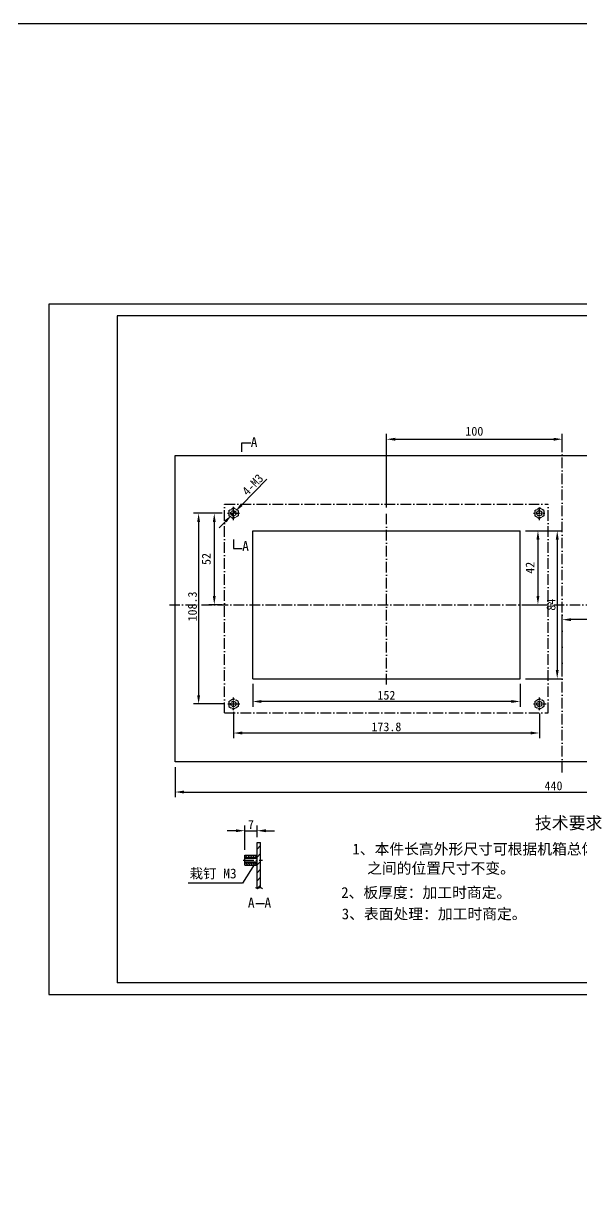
# Model space of a CAD drawing. Header units: millimetres. Extents: x 4100 to 7818, y 1137 to 2652.
# Drawn here: x 7076 to 7393, y 1895 to 2565 of the extents above; entities that cross this region are included whole.
import ezdxf

# ---------------------------------------------------------------- set-up
doc = ezdxf.new("R2010")
doc.units = ezdxf.units.MM
for name, pattern in [('ACAD_ISO10W100', [18, 12, -3, 0, -3]), ('CENTER', [2, 1.25, -0.25, 0.25, -0.25]), ('DASHDOTX2', [50.8, 25.4, -12.7, 0, -12.7])]:
    doc.linetypes.add(name, pattern=pattern)
doc.layers.get('0').update_dxf_attribs({"lineweight": 50})
doc.layers.get('Defpoints').update_dxf_attribs({"lineweight": 25})
doc.layers.add('1轮廓实线层', color=7, linetype='Continuous')
doc.layers.add('3中心线层', color=1, linetype='CENTER')
for name, color, linetype, lineweight in [('7标注层', 4, 'Continuous', 15), ('点划线', 1, 'DASHDOTX2', 30), ('细实线', 1, 'Continuous', 30)]:
    doc.layers.add(name, color=color, linetype=linetype, lineweight=lineweight)
doc.styles.get("Standard").update_dxf_attribs({"font": 'SimSun.ttf', "height": 5})
doc.dimstyles.new('ISO-25', dxfattribs={"dimtxt": 8, "dimasz": 20, "dimexe": 5, "dimexo": 0.625, "dimgap": 20, "dimtad": 1, "dimdsep": 46, "dimtxsty": 'Standard', "dimcen": 2.5, "dimclrd": 4, "dimclre": 4, "dimclrt": 4, "dimadec": 0, "dimazin": 0, "dimtfac": 1, "dimtmove": 0, "dimatfit": 3, "dimfxl": 0, "dimarcsym": 0})
pattern_1 = [(135, (2505.6789, 276.0511), (-0.67351921, -0.67351921), [])]

# ---------------------------------------------------------------- blocks, each defined once
blk = doc.blocks.new('*D91')
at = {"layer": 'Defpoints', "color": 0, "lineweight": -3}
for p in [(7162.56, 2145.45), (7602.56, 2145.45), (7602.56, 2128.32)]:
    blk.add_point(p, dxfattribs=at)
at = {"layer": '细实线', "color": 1, "lineweight": -2}
for p, q in [((7162.56, 2142.45), (7162.56, 2125.32)), ((7602.56, 2142.45), (7602.56, 2125.32)), ((7167.56, 2128.32), (7597.56, 2128.32))]:
    blk.add_line(p, q, dxfattribs=at)
at = {"layer": '细实线', "color": 1, "lineweight": -3}
for points in [[(7167.56, 2129.15), (7167.56, 2127.48), (7162.56, 2128.32)], [(7597.56, 2129.15), (7597.56, 2127.48), (7602.56, 2128.32)]]:
    blk.add_solid(points, dxfattribs=at)
at = {"layer": '细实线', "color": 1, "lineweight": -3, "insert": (7377.56, 2131.82), "char_height": 5, "attachment_point": 5}
blk.add_mtext('440', dxfattribs=at)
blk = doc.blocks.new('_None')
blk = doc.blocks.new('*D92')
at = {"layer": 'Defpoints', "color": 0, "lineweight": -3}
for p in [(7209.08, 2106.33), (7209.08, 2099.65), (7202.08, 2092.45)]:
    blk.add_point(p, dxfattribs=at)
at = {"layer": '细实线', "color": 1, "lineweight": -2}
for p, q in [((7202.08, 2095.45), (7202.08, 2109.33)), ((7209.08, 2102.65), (7209.08, 2109.33)), ((7197.08, 2106.33), (7192.08, 2106.33)), ((7202.08, 2106.33), (7209.08, 2106.33)), ((7214.08, 2106.33), (7219.08, 2106.33))]:
    blk.add_line(p, q, dxfattribs=at)
at = {"layer": '细实线', "color": 1, "lineweight": -3}
for points in [[(7197.08, 2107.16), (7197.08, 2105.5), (7202.08, 2106.33)], [(7214.08, 2107.16), (7214.08, 2105.5), (7209.08, 2106.33)]]:
    blk.add_solid(points, dxfattribs=at)
at = {"layer": '细实线', "color": 1, "lineweight": -3, "insert": (7205.58, 2109.83), "char_height": 5, "attachment_point": 5}
blk.add_mtext('7', dxfattribs=at)
blk = doc.blocks.new('*D94')
at = {"layer": 'Defpoints', "color": 0, "lineweight": -3}
for p in [(7358.58, 2276.7), (7358.58, 2192.7), (7379.67, 2192.7)]:
    blk.add_point(p, dxfattribs=at)
at = {"layer": '细实线', "color": 1, "lineweight": -2}
for p, q in [((7361.58, 2276.7), (7382.67, 2276.7)), ((7379.67, 2271.7), (7379.67, 2197.7)), ((7361.58, 2192.7), (7382.67, 2192.7))]:
    blk.add_line(p, q, dxfattribs=at)
at = {"layer": '细实线', "color": 1, "lineweight": -3}
for points in [[(7378.84, 2271.7), (7380.5, 2271.7), (7379.67, 2276.7)], [(7378.84, 2197.7), (7380.5, 2197.7), (7379.67, 2192.7)]]:
    blk.add_solid(points, dxfattribs=at)
at = {"layer": '细实线', "color": 1, "lineweight": -3, "insert": (7376.17, 2234.7), "char_height": 5, "attachment_point": 5, "rotation": 90}
blk.add_mtext('84', dxfattribs=at)
blk = doc.blocks.new('*D79')
at = {"layer": 'Defpoints', "color": 0, "lineweight": -3}
for p in [(7194.61, 2285.59), (7196.71, 2287.74)]:
    blk.add_point(p, dxfattribs=at)
at = {"layer": '细实线', "color": 1, "lineweight": -2}
for p, q in [((7214.54, 2306.01), (7200.2, 2291.32)), ((7194.61, 2285.59), (7196.71, 2287.74)), ((7191.12, 2282.02), (7187.63, 2278.44))]:
    blk.add_line(p, q, dxfattribs=at)
at = {"layer": '细实线', "color": 1, "lineweight": -3}
for points in [[(7199.61, 2291.9), (7200.8, 2290.74), (7196.71, 2287.74)], [(7190.53, 2282.6), (7191.72, 2281.43), (7194.61, 2285.59)]]:
    blk.add_solid(points, dxfattribs=at)
at = {"layer": '细实线', "color": 1, "lineweight": -3, "insert": (7206.61, 2302.9), "char_height": 5, "attachment_point": 5, "rotation": 45.68827}
blk.add_mtext('4-M3', dxfattribs=at)
blk = doc.blocks.new('*D80')
at = {"layer": '7标注层', "color": 1, "lineweight": -2}
for p, q in [((7188.66, 2286.67), (7172.86, 2286.67)), ((7175.86, 2281.67), (7175.86, 2183.33)), ((7190.16, 2178.33), (7172.86, 2178.33))]:
    blk.add_line(p, q, dxfattribs=at)
at = {"layer": '7标注层', "color": 1, "lineweight": -3}
for points in [[(7175.03, 2281.67), (7176.69, 2281.67), (7175.86, 2286.67)], [(7175.03, 2183.33), (7176.69, 2183.33), (7175.86, 2178.33)]]:
    blk.add_solid(points, dxfattribs=at)
at = {"layer": 'Defpoints', "color": 0, "lineweight": -3}
for p in [(7191.66, 2286.67), (7175.86, 2178.33), (7193.16, 2178.33)]:
    blk.add_point(p, dxfattribs=at)
at = {"layer": '7标注层', "color": 1, "lineweight": -3, "insert": (7172.36, 2233.7), "char_height": 5, "attachment_point": 5, "rotation": 90}
blk.add_mtext('108.3', dxfattribs=at)
blk = doc.blocks.new('*D81')
at = {"layer": '7标注层', "color": 1, "lineweight": -2}
for p, q in [((7195.66, 2173.83), (7195.66, 2158.83)), ((7369.5, 2172.83), (7369.5, 2158.83)), ((7364.5, 2161.83), (7200.66, 2161.83))]:
    blk.add_line(p, q, dxfattribs=at)
at = {"layer": '7标注层', "color": 1, "lineweight": -3}
for points in [[(7200.66, 2162.67), (7200.66, 2161), (7195.66, 2161.83)], [(7364.5, 2162.67), (7364.5, 2161), (7369.5, 2161.83)]]:
    blk.add_solid(points, dxfattribs=at)
at = {"layer": 'Defpoints', "color": 0, "lineweight": -3}
for p in [(7195.66, 2176.83), (7369.5, 2175.83), (7195.66, 2161.83)]:
    blk.add_point(p, dxfattribs=at)
at = {"layer": '7标注层', "color": 1, "lineweight": -3, "insert": (7282.58, 2165.33), "char_height": 5, "attachment_point": 5}
blk.add_mtext('173.8', dxfattribs=at)
blk = doc.blocks.new('*D82')
at = {"layer": '7标注层', "color": 1, "lineweight": -2}
for p, q in [((7206.58, 2189.7), (7206.58, 2176.74)), ((7358.58, 2189.7), (7358.58, 2176.74)), ((7353.58, 2179.74), (7211.58, 2179.74))]:
    blk.add_line(p, q, dxfattribs=at)
at = {"layer": '7标注层', "color": 1, "lineweight": -3}
for points in [[(7211.58, 2180.57), (7211.58, 2178.9), (7206.58, 2179.74)], [(7353.58, 2180.57), (7353.58, 2178.9), (7358.58, 2179.74)]]:
    blk.add_solid(points, dxfattribs=at)
at = {"layer": 'Defpoints', "color": 0, "lineweight": -3}
for p in [(7206.58, 2192.7), (7358.58, 2192.7), (7206.58, 2179.74)]:
    blk.add_point(p, dxfattribs=at)
at = {"layer": '7标注层', "color": 1, "lineweight": -3, "insert": (7282.58, 2183.24), "char_height": 5, "attachment_point": 5}
blk.add_mtext('152', dxfattribs=at)
blk = doc.blocks.new('*D97')
at = {"layer": '1轮廓实线层', "color": 1, "lineweight": 25}
for p, q in [((7282.58, 2290.01), (7282.58, 2331.7)), ((7382.56, 2322.45), (7382.56, 2331.7)), ((7287.58, 2328.7), (7377.56, 2328.7))]:
    blk.add_line(p, q, dxfattribs=at)
at = {"layer": '1轮廓实线层', "color": 1, "lineweight": -3}
for points in [[(7287.58, 2329.53), (7287.58, 2327.86), (7282.58, 2328.7)], [(7377.56, 2329.53), (7377.56, 2327.86), (7382.56, 2328.7)]]:
    blk.add_solid(points, dxfattribs=at)
at = {"layer": 'Defpoints', "color": 0, "lineweight": -3}
for p in [(7382.56, 2328.7), (7382.56, 2319.45), (7282.58, 2287.01)]:
    blk.add_point(p, dxfattribs=at)
at = {"layer": '1轮廓实线层', "color": 1, "lineweight": -3, "insert": (7332.57, 2333.2), "char_height": 5, "attachment_point": 5}
blk.add_mtext('100', dxfattribs=at)
blk = doc.blocks.new('*D107')
at = {"layer": '1轮廓实线层', "color": 1, "lineweight": 25}
for p, q in [((7361.58, 2276.7), (7371.71, 2276.7)), ((7368.71, 2271.7), (7368.71, 2239.7)), ((7361.58, 2234.7), (7371.71, 2234.7))]:
    blk.add_line(p, q, dxfattribs=at)
at = {"layer": '1轮廓实线层', "color": 1, "lineweight": -3}
for points in [[(7367.88, 2271.7), (7369.54, 2271.7), (7368.71, 2276.7)], [(7367.88, 2239.7), (7369.54, 2239.7), (7368.71, 2234.7)]]:
    blk.add_solid(points, dxfattribs=at)
at = {"layer": 'Defpoints', "color": 0, "lineweight": -3}
for p in [(7358.58, 2276.7), (7358.58, 2234.7), (7368.71, 2234.7)]:
    blk.add_point(p, dxfattribs=at)
at = {"layer": '1轮廓实线层', "color": 1, "lineweight": -3, "insert": (7364.21, 2255.7), "char_height": 5, "attachment_point": 5, "rotation": 90}
blk.add_mtext('42', dxfattribs=at)
blk = doc.blocks.new('*D108')
at = {"layer": '1轮廓实线层', "color": 1, "lineweight": 25}
for p, q in [((7189.2, 2286.67), (7181.76, 2286.67)), ((7184.76, 2281.67), (7184.76, 2239.7)), ((7189.2, 2234.7), (7181.76, 2234.7))]:
    blk.add_line(p, q, dxfattribs=at)
at = {"layer": '1轮廓实线层', "color": 1, "lineweight": -3}
for points in [[(7183.93, 2281.67), (7185.59, 2281.67), (7184.76, 2286.67)], [(7183.93, 2239.7), (7185.59, 2239.7), (7184.76, 2234.7)]]:
    blk.add_solid(points, dxfattribs=at)
at = {"layer": 'Defpoints', "color": 0, "lineweight": -3}
for p in [(7192.2, 2286.67), (7184.76, 2234.7), (7192.2, 2234.7)]:
    blk.add_point(p, dxfattribs=at)
at = {"layer": '1轮廓实线层', "color": 1, "lineweight": -3, "insert": (7180.26, 2260.68), "char_height": 5, "attachment_point": 5, "rotation": 90}
blk.add_mtext('52', dxfattribs=at)
blk = doc.blocks.new('*D109')
at = {"layer": '1轮廓实线层', "color": 1, "lineweight": 25}
for p, q in [((7382.56, 2197.88), (7382.56, 2229.23)), ((7432.56, 2226.23), (7387.56, 2226.23)), ((7437.56, 2197.88), (7437.56, 2229.23))]:
    blk.add_line(p, q, dxfattribs=at)
at = {"layer": '1轮廓实线层', "color": 1, "lineweight": -3}
for points in [[(7387.56, 2227.06), (7387.56, 2225.39), (7382.56, 2226.23)], [(7432.56, 2227.06), (7432.56, 2225.39), (7437.56, 2226.23)]]:
    blk.add_solid(points, dxfattribs=at)
at = {"layer": 'Defpoints', "color": 0, "lineweight": -3}
for p in [(7382.56, 2226.23), (7382.56, 2194.88), (7437.56, 2194.88)]:
    blk.add_point(p, dxfattribs=at)
at = {"layer": '1轮廓实线层', "color": 1, "lineweight": -3, "insert": (7410.06, 2230.73), "char_height": 5, "attachment_point": 5}
blk.add_mtext('55', dxfattribs=at)

msp = doc.modelspace()

# ---------------------------------------------------------------- hatches: boundary and pattern name
at = {"layer": '细实线', "lineweight": -3}
h = msp.add_hatch(dxfattribs=at)
h.set_pattern_fill('ANSI31', color=256, style=0)
h.set_pattern_definition([(45, (2505.679, 261.6825), (-2.245064, 2.245064), [])])
h.paths.add_polyline_path([(7211.078, 2099.655), (7209.078, 2099.655), (7209.078, 2089.655), (7211.078, 2089.655)])
edge = h.paths.add_edge_path()
edge.add_line((7211.078, 2089.655), (7209.078, 2089.655))
edge.add_line((7209.078, 2089.655), (7209.078, 2073.669))
edge.add_spline(control_points=[(7209.078, 2073.669), (7209.156, 2073.619), (7209.72, 2073.324), (7210.495, 2074.194), (7211.078, 2074.165)], knot_values=[2.5132467, 2.5132467, 2.5132467, 2.5132467, 2.8103159, 4.6707107, 4.6707107, 4.6707107, 4.6707107], degree=3, periodic=0)
edge.add_line((7211.078, 2074.165), (7211.078, 2089.655))
h = msp.add_hatch(dxfattribs=at)
h.set_pattern_fill('ANSI31', color=256, scale=0.3, angle=90, style=0)
h.set_pattern_definition(pattern_1)
h.paths.add_polyline_path([(7202.078, 2092.455), (7202.078, 2091.155), (7209.078, 2091.155), (7209.078, 2092.455)])
h.paths.add_polyline_path([(7202.078, 2088.155), (7202.078, 2086.855), (7209.078, 2086.855), (7209.078, 2088.155)])
h = msp.add_hatch(dxfattribs=at)
h.set_pattern_fill('ANSI31', color=256, scale=0.3, angle=90, style=0)
h.set_pattern_definition(pattern_1)
h.paths.add_polyline_path([(7209.078, 2091.155), (7202.078, 2091.155), (7202.078, 2090.655), (7209.078, 2090.655)])
h.paths.add_polyline_path([(7209.078, 2088.655), (7202.078, 2088.655), (7202.078, 2088.155), (7209.078, 2088.155)])

# ---------------------------------------------------------------- linework, layer by layer
at = {"lineweight": -3, "ltscale": 2}
for p, q in [((7129.6, 2398.796), (7129.6, 2019.956)), ((7638.445, 2398.796), (7129.6, 2398.796)), ((7638.445, 2019.956), (7129.6, 2019.956))]:
    msp.add_line(p, q, dxfattribs=at)
at = {"layer": '1轮廓实线层', "lineweight": -3}
for p, q in [((7200.512, 2326.594), (7205.512, 2326.594)), ((7200.512, 2321.594), (7200.512, 2326.594)), ((7162.557, 2145.447), (7162.557, 2319.447)), ((7162.557, 2319.447), (7602.557, 2319.447)), ((7206.582, 2192.697), (7206.582, 2276.697)), ((7206.582, 2276.697), (7358.582, 2276.697)), ((7358.582, 2192.697), (7358.582, 2276.697)), ((7195.662, 2271.704), (7195.662, 2266.704)), ((7195.662, 2266.704), (7200.662, 2266.704)), ((7206.582, 2192.697), (7358.582, 2192.697)), ((7602.557, 2145.447), (7162.557, 2145.447)), ((7209.078, 2099.655), (7211.078, 2099.655)), ((7209.078, 2073.669), (7209.078, 2099.655)), ((7211.078, 2074.165), (7211.078, 2099.655)), ((7202.078, 2092.455), (7209.078, 2092.455)), ((7202.078, 2086.855), (7202.078, 2092.455)), ((7202.078, 2090.655), (7209.078, 2090.655)), ((7202.078, 2088.655), (7209.078, 2088.655)), ((7202.078, 2086.855), (7209.078, 2086.855)), ((7208.322, 2064.974), (7213.322, 2064.974))]:
    msp.add_line(p, q, dxfattribs=at)
at = {"layer": '1轮廓实线层', "color": 4, "linetype": 'CENTER', "lineweight": -3}
for p, q in [((7193.064, 2288.167), (7195.662, 2289.667)), ((7193.064, 2288.167), (7193.064, 2285.167)), ((7193.064, 2285.167), (7195.662, 2283.667)), ((7198.26, 2288.167), (7195.662, 2289.667)), ((7198.26, 2285.167), (7195.662, 2283.667)), ((7198.26, 2288.167), (7198.26, 2285.167)), ((7366.904, 2288.167), (7369.502, 2289.667)), ((7366.904, 2288.167), (7366.904, 2285.167)), ((7366.904, 2285.167), (7369.502, 2283.667)), ((7372.1, 2288.167), (7369.502, 2289.667)), ((7372.1, 2285.167), (7369.502, 2283.667)), ((7372.1, 2288.167), (7372.1, 2285.167)), ((7193.064, 2179.827), (7195.662, 2181.327)), ((7193.064, 2179.827), (7193.064, 2176.827)), ((7193.064, 2176.827), (7195.662, 2175.327)), ((7198.26, 2179.827), (7195.662, 2181.327)), ((7198.26, 2176.827), (7195.662, 2175.327)), ((7198.26, 2179.827), (7198.26, 2176.827)), ((7366.904, 2179.827), (7369.502, 2181.327)), ((7366.904, 2179.827), (7366.904, 2176.827)), ((7366.904, 2176.827), (7369.502, 2175.327)), ((7372.1, 2179.827), (7369.502, 2181.327)), ((7372.1, 2176.827), (7369.502, 2175.327)), ((7372.1, 2179.827), (7372.1, 2176.827))]:
    msp.add_line(p, q, dxfattribs=at)
at = {"layer": '1轮廓实线层', "color": 3, "lineweight": -3}
for p, q in [((7202.078, 2091.155), (7209.078, 2091.155)), ((7202.078, 2088.155), (7209.078, 2088.155))]:
    msp.add_line(p, q, dxfattribs=at)
at = {"layer": '1轮廓实线层', "lineweight": -3}
msp.add_lwpolyline([(5394.694, 2564.806), (7818.287, 2564.806), (7818.287, 1138.783), (5394.694, 1138.783)], close=True, dxfattribs=at)
at = {"layer": '1轮廓实线层', "color": 4, "linetype": 'CENTER', "lineweight": -3}
for centre in [(7195.662, 2286.667), (7369.502, 2286.667), (7195.662, 2178.327), (7369.502, 2178.327)]:
    msp.add_circle(centre, 1.5, dxfattribs=at)
at = {"layer": '3中心线层', "lineweight": -3}
for p, q in [((7195.662, 2282.649), (7195.662, 2290.225)), ((7369.502, 2282.772), (7369.502, 2290.265)), ((7192.2, 2286.667), (7199.07, 2286.667)), ((7366.106, 2286.667), (7372.603, 2286.667)), ((7192.426, 2178.327), (7199.231, 2178.327)), ((7195.662, 2174.732), (7195.662, 2181.93)), ((7366.117, 2178.327), (7373.386, 2178.327)), ((7369.502, 2174.743), (7369.502, 2182.067))]:
    msp.add_line(p, q, dxfattribs=at)
at = {"layer": '点划线', "linetype": 'ACAD_ISO10W100', "lineweight": -3, "ltscale": 0.5}
for p, q in [((7382.557, 2139.373), (7382.557, 2324.682)), ((7282.582, 2189.371), (7282.582, 2287.015)), ((7159.279, 2234.697), (7606.926, 2234.697)), ((7201.18, 2089.655), (7212.133, 2089.655))]:
    msp.add_line(p, q, dxfattribs=at)
at = {"layer": '点划线', "color": 6, "linetype": 'ACAD_ISO10W100', "lineweight": -3, "ltscale": 0.5}
for p, q in [((7190.582, 2291.747), (7374.582, 2291.747)), ((7190.582, 2173.247), (7190.582, 2291.747)), ((7374.582, 2173.247), (7374.582, 2291.747)), ((7190.582, 2173.247), (7374.582, 2173.247))]:
    msp.add_line(p, q, dxfattribs=at)
at = {"layer": '细实线', "lineweight": -3}
for p, q in [((7207.534, 2087.255), (7200.827, 2076.461)), ((7200.827, 2076.461), (7169.971, 2076.461))]:
    msp.add_line(p, q, dxfattribs=at)
at = {"layer": '细实线', "color": 1, "lineweight": -3, "ltscale": 2}
msp.add_lwpolyline([(7090.645, 2013.356), (7645.045, 2013.356), (7645.045, 2405.396), (7090.645, 2405.396)], close=True, dxfattribs=at)
at = {"layer": '细实线', "lineweight": -3}
msp.add_open_spline([(7208.128, 2073.99), (7208.164, 2073.997), (7208.717, 2074.077), (7209.412, 2072.965), (7210.919, 2074.675), (7211.775, 2073.809), (7212.085, 2073.532)], degree=3, knots=[1.5607027, 1.5607027, 1.5607027, 1.5607027, 1.6410935, 2.8103159, 4.6907855, 5.8297123, 5.8297123, 5.8297123, 5.8297123], dxfattribs=at)

# ---------------------------------------------------------------- texts
at = {"layer": '细实线', "lineweight": -3, "attachment_point": 5}
for s, insert, char_height, width in [('A', (7207.382, 2327.057), 5.6, 96), ('A', (7202.532, 2268.012), 5.6, 96), ('技术要求', (7386.159, 2110.355), 7.04, 105.6), ('\\pt18.4742,67.7075,123.083;1、本件长高外形尺寸可根据机箱总体尺寸及结构件形式所需进行调整，但所开各孔', (7416.619, 2095.485), 6.16, 343.68552), ('栽钉 M3', (7184.108, 2081.75), 5.6, 96), ('\\pt18.4742,67.7075,123.083;之间的位置尺寸不变。', (7313.627, 2084.652), 6.16, 343.68552), ('2、板厚度：加工时商定。', (7305.22, 2070.875), 6.16, 105.6), ('A', (7205.757, 2065.437), 5.6, 96), ('A', (7215.192, 2065.437), 5.6, 96), ('3、表面处理：加工时商定。', (7309.723, 2058.759), 6.16, 105.6)]:
    msp.add_mtext(s, dxfattribs=dict(at, insert=insert, char_height=char_height, width=width))

# ---------------------------------------------------------------- dimensions: what is measured, and where the dimension line sits
at = {"layer": '1轮廓实线层', "lineweight": -3}
for base, p1, p2, picture, middle in [((7382.557, 2328.696), (7282.582, 2287.015), (7382.557, 2319.447), '*D97', (7332.57, 2333.196)), ((7382.557, 2226.226), (7437.557, 2194.879), (7382.557, 2194.879), '*D109', (7410.057, 2230.726))]:
    dim = msp.add_linear_dim(base=base, p1=p1, p2=p2, dimstyle='ISO-25', override={"dimtxt": 5, "dimasz": 5, "dimexe": 3, "dimexo": 3, "dimgap": 2, "dimdec": 1, "dimclrd": 1, "dimclre": 1, "dimclrt": 1, "dimtp": 0.1, "dimtm": 0.1, "dimtdec": 1, "dimldrblk": 'None', "dimlwd": 25, "dimlwe": 25}, dxfattribs=at)
    dim.commit()
    dim.dimension.update_dxf_attribs({"geometry": picture, "text_midpoint": middle})
for base, p1, p2, picture, middle in [((7184.76, 2234.697), (7192.2, 2286.667), (7192.2, 2234.697), '*D108', (7180.26, 2260.682)), ((7368.711, 2234.697), (7358.582, 2276.697), (7358.582, 2234.697), '*D107', (7364.211, 2255.697))]:
    dim = msp.add_linear_dim(base=base, p1=p1, p2=p2, angle=90, dimstyle='ISO-25', override={"dimtxt": 5, "dimasz": 5, "dimexe": 3, "dimexo": 3, "dimgap": 2, "dimdec": 1, "dimclrd": 1, "dimclre": 1, "dimclrt": 1, "dimtp": 0.1, "dimtm": 0.1, "dimtdec": 1, "dimldrblk": 'None', "dimlwd": 25, "dimlwe": 25}, dxfattribs=at)
    dim.commit()
    dim.dimension.update_dxf_attribs({"geometry": picture, "text_midpoint": middle})
at = {"layer": '7标注层', "lineweight": -3}
dim = msp.add_linear_dim(base=(7175.858, 2178.327), p1=(7191.662, 2286.667), p2=(7193.162, 2178.327), angle=90, dimstyle='ISO-25', override={"dimtxt": 5, "dimasz": 5, "dimexe": 3, "dimexo": 3, "dimgap": 1, "dimdec": 1, "dimclrd": 1, "dimclre": 1, "dimclrt": 1, "dimtdec": 1, "dimldrblk": 'None'}, dxfattribs=at)
dim.commit()
dim.dimension.update_dxf_attribs({"geometry": '*D80', "text_midpoint": (7175.858, 2233.699), "dimtype": 160})
for base, p1, p2, override, picture, middle in [((7206.582, 2179.738), (7358.582, 2192.697), (7206.582, 2192.697), {"dimtxt": 5, "dimasz": 5, "dimexe": 3, "dimexo": 3, "dimgap": 1, "dimdec": 0, "dimclrd": 1, "dimclre": 1, "dimclrt": 1, "dimtdec": 0, "dimldrblk": 'None'}, '*D82', (7282.582, 2183.238)), ((7195.662, 2161.834), (7369.502, 2175.827), (7195.662, 2176.827), {"dimtxt": 5, "dimasz": 5, "dimexe": 3, "dimexo": 3, "dimgap": 1, "dimdec": 1, "dimclrd": 1, "dimclre": 1, "dimclrt": 1, "dimtdec": 1, "dimldrblk": 'None'}, '*D81', (7282.582, 2165.334))]:
    dim = msp.add_linear_dim(base=base, p1=p1, p2=p2, dimstyle='ISO-25', override=override, dxfattribs=at)
    dim.commit()
    dim.dimension.update_dxf_attribs({"geometry": picture, "text_midpoint": middle})
at = {"layer": '细实线', "lineweight": -3}
dim = msp.add_diameter_dim_2p(p1=(7194.614, 2285.594), p2=(7196.71, 2287.741), text='4-M3', dimstyle='ISO-25', override={"dimtxt": 5, "dimasz": 5, "dimexe": 3, "dimexo": 3, "dimgap": 1, "dimdec": 0, "dimclrd": 1, "dimclre": 1, "dimclrt": 1, "dimtdec": 0, "dimldrblk": 'None'}, dxfattribs=at)
dim.commit()
dim.dimension.update_dxf_attribs({"geometry": '*D79', "text_midpoint": (7206.615, 2302.897)})
dim = msp.add_linear_dim(base=(7379.671, 2192.697), p1=(7358.582, 2276.697), p2=(7358.582, 2192.697), angle=90, dimstyle='ISO-25', override={"dimtxt": 5, "dimasz": 5, "dimexe": 3, "dimexo": 3, "dimgap": 1, "dimdec": 1, "dimclrd": 1, "dimclre": 1, "dimclrt": 1, "dimtdec": 1, "dimldrblk": 'None'}, dxfattribs=at)
dim.commit()
dim.dimension.update_dxf_attribs({"geometry": '*D94', "text_midpoint": (7376.171, 2234.697)})
dim = msp.add_linear_dim(base=(7602.557, 2128.317), p1=(7162.557, 2145.447), p2=(7602.557, 2145.447), dimstyle='ISO-25', override={"dimtxt": 5, "dimasz": 5, "dimexe": 3, "dimexo": 3, "dimgap": 1, "dimdec": 0, "dimclrd": 1, "dimclre": 1, "dimclrt": 1, "dimtdec": 0, "dimldrblk": 'None'}, dxfattribs=at)
dim.commit()
dim.dimension.update_dxf_attribs({"geometry": '*D91', "text_midpoint": (7377.557, 2128.317), "dimtype": 160})
dim = msp.add_linear_dim(base=(7209.078, 2106.33), p1=(7202.078, 2092.455), p2=(7209.078, 2099.655), dimstyle='ISO-25', override={"dimtxt": 5, "dimasz": 5, "dimexe": 3, "dimexo": 3, "dimgap": 1, "dimdec": 0, "dimclrd": 1, "dimclre": 1, "dimclrt": 1, "dimtdec": 0, "dimldrblk": 'None'}, dxfattribs=at)
dim.commit()
dim.dimension.update_dxf_attribs({"geometry": '*D92', "text_midpoint": (7205.578, 2109.83)})

doc.saveas('drawing.dxf')
